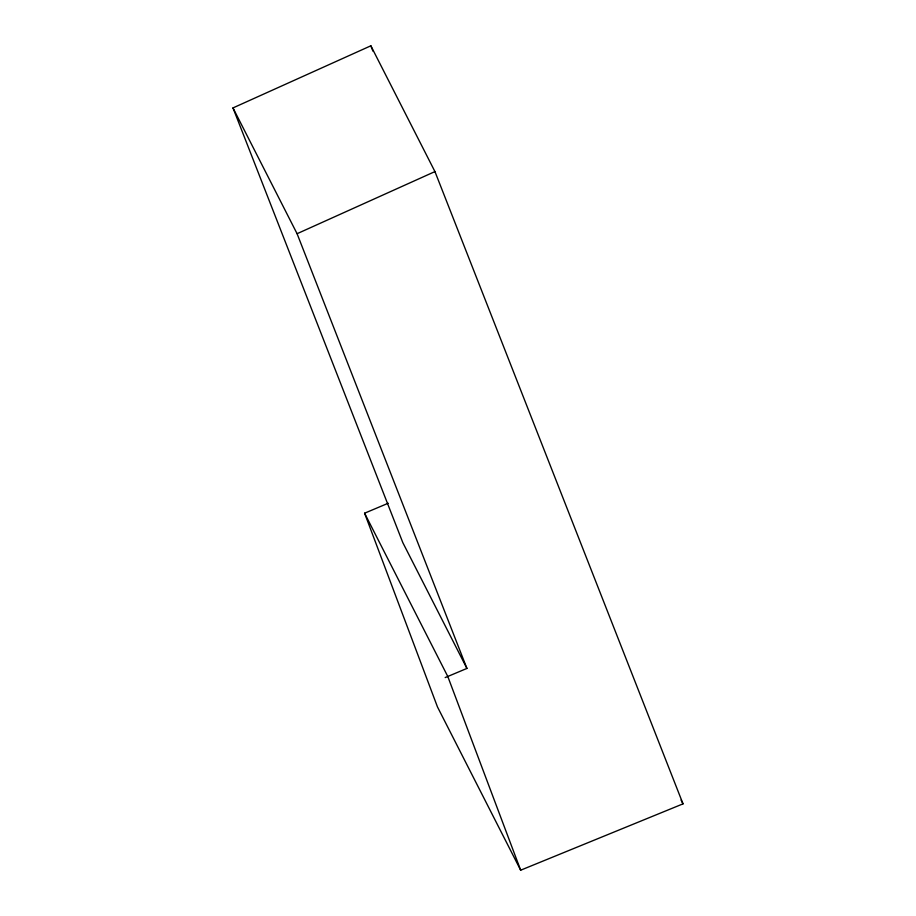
<?xml version="1.0" encoding="UTF-8"?>
<svg xmlns="http://www.w3.org/2000/svg" width="916" height="916" viewBox="0 0 916 916"><rect width="100%" height="100%" fill="white"/><g stroke="black" fill="none" stroke-linecap="round" stroke-linejoin="round"><path stroke-width="1.37" d="M445.176 677.577L466.92 668.428L402.822 542.638L232.985 107.916L370.854 45.8L434.94 171.59L683.015 803.859L520.666 870.2L437.47 706.912L364.591 513.2L388.235 503.239M466.92 668.428L297.082 233.706L434.94 171.59M681.08 800.069L683.015 803.859M232.985 107.916L297.082 233.706M364.591 513.2L447.787 676.489L520.666 870.2M370.854 45.8L372.938 51.124"/></g></svg>
